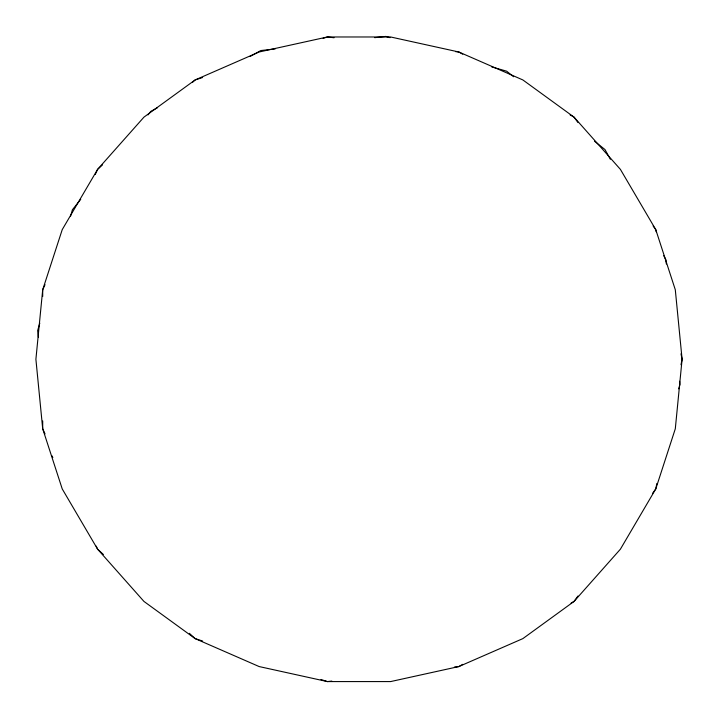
<?xml version="1.0" encoding="UTF-8"?>
<svg xmlns="http://www.w3.org/2000/svg" width="718" height="718" viewBox="0 0 718 718"><rect width="100%" height="100%" fill="white"/><g stroke="black" fill="none" stroke-linecap="round" stroke-linejoin="round"><path stroke-width="1.08" d="M656.871 483.456L655.758 488.958L620.397 549.189L574.032 601.442L522.857 638.616L458.847 666.564L390.628 681.579L327.372 681.579L259.153 666.564L195.143 638.616L143.968 601.442L97.603 549.189L62.242 488.958L42.703 428.799L35.9 359.278L42.703 289.758L62.242 229.607L97.603 169.367L143.968 117.124L195.143 79.94L259.153 51.992L327.372 36.977L390.628 36.977L458.847 51.992L522.857 79.94L574.032 117.124L620.397 169.367L655.758 229.607L675.297 289.758L682.1 359.278L675.297 428.799L655.758 488.958L652.456 493.49M680.987 364.771L682.1 359.278L680.987 353.786M39.795 323.136L37.641 330.621L38.395 337.254M70.561 216.181L72.41 209.764L80.73 199.326M678.752 388.842L679.982 384.561L679.614 381.24M45.028 284.66L42.703 289.758L42.703 296.489M95.279 174.465L97.603 169.367L102.566 164.817M577.99 595.994L574.032 601.442L571.106 603.093M148.007 114.898L150.78 111.416L157.601 107.646M192.666 82.211L195.143 79.94L202.611 77.517M462.751 664.356L458.847 666.564L454.386 667.076M250.106 56.471L260.822 50.547L275.2 48.923M323.109 38.359L327.372 36.977L334.058 37.74M331.833 681.077L327.372 681.579L320.973 679.506M374.724 37.668L385.781 36.421L390.062 37.65M455.499 51.615L458.847 51.992L462.751 54.2M491.659 66.882L506.639 71.19L513.603 76.736M202.611 641.039L195.143 638.616L189.355 633.312M570.128 114.916L574.032 117.124L577.981 122.563M594.54 141.231L604.987 149.559L610.372 159.297M103.392 554.502L97.603 549.189L96.212 546.129M653.12 225.973L655.758 229.607L656.198 231.806M663.701 255.707L665.855 259.602L666.358 264.027M51.768 455.58L52.845 457.528M45.028 433.896L42.703 428.799L42.703 420.945"/></g></svg>
